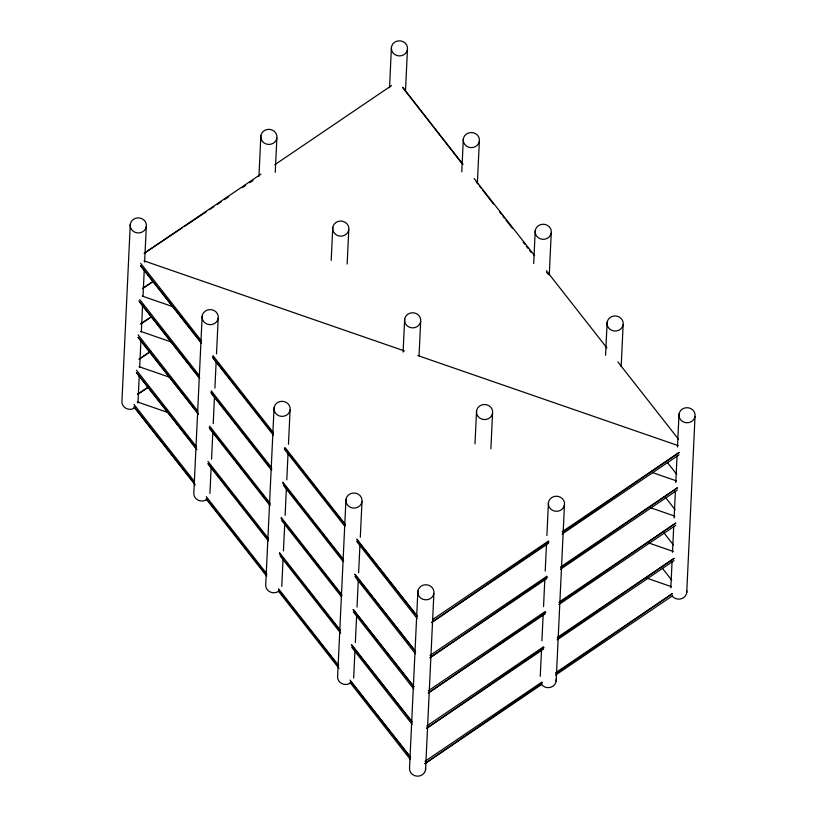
<?xml version="1.0" encoding="UTF-8"?>
<svg xmlns="http://www.w3.org/2000/svg" width="817" height="817" viewBox="0 0 817 817"><rect width="100%" height="100%" fill="white"/><g stroke="black" fill="none" stroke-linecap="round" stroke-linejoin="round"><path stroke-width="1.23" d="M130.281 224.226L121.968 400.585A8.099 7.547 2.7 0 0 125.777 408.204A8.099 7.547 2.7 0 0 134.764 407.887M137.971 402.965L139.237 376.32M139.656 367.446L140.912 340.801M141.331 331.916L142.587 305.272M143.006 296.397L144.262 269.753M144.619 262.134L146.294 226.615A8.099 7.547 2.7 0 0 135.346 218.364A8.099 7.547 2.7 0 0 133.222 231.272A8.099 7.547 2.7 0 0 146.294 226.615M202.177 315.944L193.864 492.294A8.099 7.547 2.7 0 0 197.673 499.922A8.099 7.547 2.7 0 0 206.66 499.606M209.928 493.417L211.133 468.039M211.552 459.164L212.808 432.52M213.227 423.635L214.483 396.991M214.902 388.106L216.158 361.461M216.515 353.853L218.19 318.324A8.099 7.547 2.7 0 0 207.242 310.082A8.099 7.547 2.7 0 0 205.118 322.991A8.099 7.547 2.7 0 0 218.19 318.324M258.948 176.298L260.858 135.693M275.258 172.336L276.871 138.083A8.099 7.547 2.7 0 0 265.923 129.842A8.099 7.547 2.7 0 0 263.799 142.75A8.099 7.547 2.7 0 0 276.871 138.083M274.073 407.663L265.76 584.012A8.099 7.547 2.7 0 0 269.569 591.641A8.099 7.547 2.7 0 0 278.556 591.324M281.773 586.402L283.029 559.757M283.448 550.872L284.704 524.228M285.123 515.353L286.379 488.709M286.798 479.824L288.054 453.18M288.472 444.305L290.086 410.042A8.099 7.547 2.7 0 0 279.138 401.801A8.099 7.547 2.7 0 0 277.014 414.709A8.099 7.547 2.7 0 0 290.086 410.042M331.202 260.398L332.754 227.412M347.154 264.054L348.767 229.802A8.099 7.547 2.7 0 0 337.819 221.55A8.099 7.547 2.7 0 0 335.695 234.459A8.099 7.547 2.7 0 0 348.767 229.802M345.969 499.371L337.656 675.73A8.099 7.547 2.7 0 0 341.465 683.359A8.099 7.547 2.7 0 0 350.452 683.043M353.669 678.12L354.987 650.209M355.344 642.591L356.6 615.947M357.019 607.072L358.275 580.427M358.632 572.809L359.95 544.898M360.307 537.29L361.982 501.761A8.099 7.547 2.7 0 0 351.034 493.519A8.099 7.547 2.7 0 0 348.91 506.428A8.099 7.547 2.7 0 0 361.982 501.761M389.525 87.766L391.435 47.161M405.477 91.422L407.448 49.551A8.099 7.547 2.7 0 0 396.5 41.31A8.099 7.547 2.7 0 0 394.376 54.218A8.099 7.547 2.7 0 0 407.448 49.551M403.098 352.117L404.65 319.13M419.05 355.773L420.663 321.52A8.099 7.547 2.7 0 0 409.715 313.268A8.099 7.547 2.7 0 0 407.591 326.177A8.099 7.547 2.7 0 0 420.663 321.52M417.865 591.089L409.552 767.449A8.099 7.547 2.7 0 0 417.385 776.191A8.099 7.547 2.7 0 0 425.606 767.868M425.565 769.839L433.878 593.479A8.099 7.547 2.7 0 0 422.94 585.238A8.099 7.547 2.7 0 0 420.806 598.146A8.099 7.547 2.7 0 0 433.878 593.479M461.779 171.866L463.331 138.88M477.373 183.141L479.344 141.27A8.099 7.547 2.7 0 0 468.396 133.028A8.099 7.547 2.7 0 0 466.272 145.937A8.099 7.547 2.7 0 0 479.344 141.27M474.994 443.835L476.546 410.849M490.884 448.758L492.559 413.228A8.099 7.547 2.7 0 0 481.611 404.987A8.099 7.547 2.7 0 0 479.487 417.895A8.099 7.547 2.7 0 0 492.559 413.228M533.675 263.585L535.227 230.598M549.269 274.849L551.24 232.988A8.099 7.547 2.7 0 0 540.292 224.736A8.099 7.547 2.7 0 0 538.168 237.645A8.099 7.547 2.7 0 0 551.24 232.988M540.251 676.384L541.508 649.74M541.926 640.855L543.182 614.21M543.54 606.602L544.796 579.958M545.215 571.073L546.471 544.428M546.89 535.554L548.452 502.557M556.142 681.307L564.455 504.947A8.099 7.547 2.7 0 0 553.518 496.705A8.099 7.547 2.7 0 0 551.383 509.614A8.099 7.547 2.7 0 0 564.455 504.947M605.571 355.303L607.123 322.317M621.165 366.567L623.136 324.706A8.099 7.547 2.7 0 0 612.188 316.455A8.099 7.547 2.7 0 0 610.064 329.363A8.099 7.547 2.7 0 0 623.136 324.706M670.828 587.852L672.085 561.208M672.503 552.323L673.698 526.955M674.117 518.07L675.373 491.425M675.792 482.541L677.048 455.896M677.467 447.022L679.029 414.035M686.719 592.774L695.032 416.415A8.099 7.547 2.7 0 0 684.095 408.173A8.099 7.547 2.7 0 0 681.96 421.082A8.099 7.547 2.7 0 0 695.032 416.415M431.56 622.513L549.075 541.814M562.719 532.449L679.182 452.465L562.27 531.673M547.41 577.088L429.895 657.787L546.808 578.579M561.054 567.713L677.518 487.739M545.746 612.352L428.231 693.051L545.143 613.853M559.39 602.987L675.853 523.013L558.94 602.221M426.566 728.325L544.081 647.626M557.725 638.261L674.188 558.287L557.286 637.495M424.901 763.599L542.417 682.9M556.06 673.535L672.524 593.551M260.991 174.092L144.109 253.341L182.181 227.923M274.686 164.809L391.568 85.56M152.973 281.477L142.444 288.615L153.034 281.589M140.779 323.879L151.308 316.741M139.115 359.153L149.644 352.015M147.979 387.289L137.45 394.427L148.051 387.401M432.744 619.49L548.585 540.956M431.58 622.554L548.473 543.305M562.157 534.032L679.05 454.783M430.028 655.479L546.92 576.23M560.605 566.947L677.497 487.698M560.493 569.296L677.385 490.047M428.363 690.753L545.256 611.504M558.838 604.57L675.72 525.321M426.709 726.017L543.591 646.768M426.597 728.376L543.479 649.127M557.174 639.844L674.056 560.595M425.044 761.291L541.926 682.042M555.621 672.759L672.503 593.51M424.932 763.64L541.814 684.391M555.509 675.118L672.391 595.869M184.295 226.513L206.487 211.654M209.652 209.53L213.88 206.701M217.056 204.587L221.284 201.748M224.45 199.634L228.678 196.805M242.424 187.604L245.59 185.479M249.818 182.651L252.984 180.537M140.81 323.93L151.37 316.853M139.145 359.204L150.767 351.422M143.966 260.837L404.476 350.942M417.742 355.538L678.243 445.643M142.311 296.111L172.458 306.538M652.456 472.573L676.578 480.917M140.647 331.385L171.999 342.231M650.792 507.837L674.913 516.181M138.982 366.659L170.334 377.505M647.922 542.692L673.249 551.455M137.317 401.923L168.67 412.769M646.257 577.966L671.584 586.729M201.431 342.803L140.575 265.699L201.053 342.885M212.502 356.825L273.358 433.939M284.428 447.951L345.285 525.065M357.141 540.088L417.211 616.192M138.91 300.973L199.767 378.077M210.837 392.099L271.693 469.203M282.764 483.225L343.62 560.339M354.69 574.351L415.547 651.466M198.112 413.351L138.042 337.237L198.511 414.433M209.172 427.373L270.029 504.477M281.099 518.499L341.955 595.603M353.026 609.625L413.882 686.74M196.448 448.625L136.378 372.511L196.856 449.697M208.304 463.637L268.374 539.751M279.434 553.773L340.291 630.877M351.361 644.899L412.217 722.003L351.759 644.817M194.783 483.889L133.927 406.784L195.192 484.971M206.64 498.911L266.71 575.025M278.566 590.037L338.636 666.151M350.483 681.174L410.553 757.277L350.095 680.091M463.106 164.472L402.607 87.296L462.126 163.778M474.105 178.504L534.614 255.69M546.399 270.723L606.898 347.909M617.897 361.941L678.406 439.127M667.315 462.371L676.742 474.391M665.651 497.635L675.077 509.665M663.986 532.909L673.412 544.939M662.321 568.183L671.748 580.213M140.667 263.35L201.166 340.536M212.951 355.569L273.46 432.755M285.245 447.787L344.958 523.963M356.743 539.006L417.252 616.181M212.839 357.917L273.348 435.104M284.347 449.136L344.845 526.322M356.641 541.354L417.14 618.53M139.789 299.625L199.501 375.8M211.286 390.843L271.795 468.018M282.794 482.05L343.293 559.236M355.089 574.269L415.587 651.455M139.676 301.973L199.389 378.159M211.174 393.191L271.683 470.378M283.468 485.41L343.191 561.585M354.976 576.628L415.475 653.804M138.124 334.899L197.837 411.074M209.622 426.106L270.131 503.292M281.13 517.324L341.639 594.51M353.424 609.543L413.923 686.729M209.52 428.465L270.018 505.641M281.804 520.684L341.526 596.859M353.312 611.892L413.81 689.078M136.459 370.162L196.172 446.348M207.967 461.38L268.466 538.566M279.465 552.598L339.974 629.784M207.855 463.729L268.354 540.915M280.139 555.948L340.648 633.134M351.647 647.166L412.146 724.352M134.008 404.435L194.517 481.622M206.303 496.654L266.802 573.84M278.587 588.873L338.309 665.048M206.19 499.003L266.689 576.189M278.474 591.222L338.984 668.408M349.982 682.44L410.491 759.616M476.219 181.885L477.792 183.896M479.354 185.908L480.917 187.92M482.49 189.932L493.458 204.015M499.718 212.063L501.291 214.074M502.853 216.086L504.416 218.098M505.989 220.11L512.249 228.157M523.217 242.24L524.79 244.252M526.352 246.274L527.915 248.286M529.487 250.298L531.05 252.31M546.716 272.429L548.289 274.441M556.183 679.336A8.099 7.547 2.7 0 1 551.077 687.158A8.099 7.547 2.7 0 1 541.61 684.534M686.76 590.803A8.099 7.547 2.7 0 1 681.654 598.636A8.099 7.547 2.7 0 1 672.187 596.012"/></g></svg>
